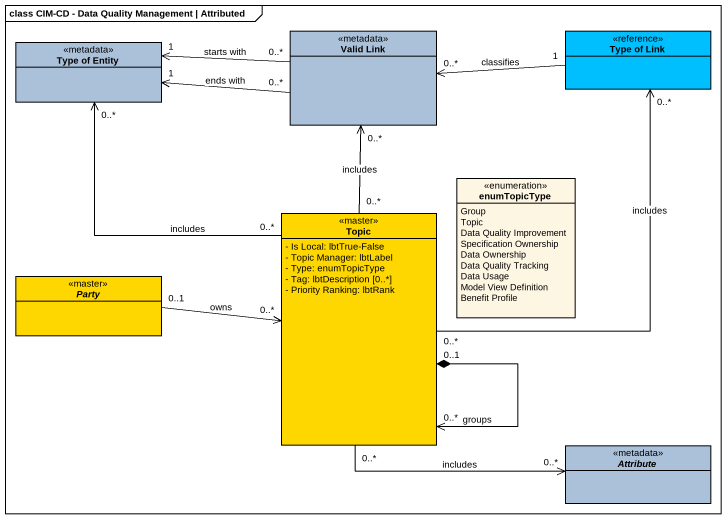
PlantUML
@startuml
mainframe class CIM-CD - Data Quality Management | Attributed
hide circle
hide empty members
skinparam classAttributeIconSize 0
class "Type of Entity" as Type_of_Entity <<metadata>> #ABC1D9
class "Valid Link" as Valid_Link <<metadata>> #ABC1D9
class "Type of Link" as Type_of_Link <<reference>> #00BFFF
enum enumTopicType {
  Group
  Topic
  Data Quality Improvement
  Specification Ownership
  Data Ownership
  Data Quality Tracking
  Data Usage
  Model View Definition
  Benefit Profile
}
class Topic <<master>> #FFD700 {
  - Is Local: lbtTrue-False
  - Topic Manager: lbtLabel
  - Type: enumTopicType
  - Tag: lbtDescription [0..*]
  - Priority Ranking: lbtRank
}
abstract class Party <<master>> #FFD700
abstract class Attribute <<metadata>> #ABC1D9
Type_of_Entity "1" <-right- "0..*" Valid_Link : ends with
Type_of_Entity "0..*" <-- "0..*" Topic : includes
Valid_Link "0..*" -left-> "1" Type_of_Entity : starts with
Type_of_Link "1" -left-> "0..*" Valid_Link : classifies
Topic "0..*" -up-> "0..*" Valid_Link : includes
Topic "0..*" -up-> "0..*" Type_of_Link : includes
Topic "0..*" <--* "0..1" Topic : groups
Party "0..1" -right-> "0..*" Topic : owns
Attribute "0..*" <-left- "0..*" Topic : includes
@enduml
